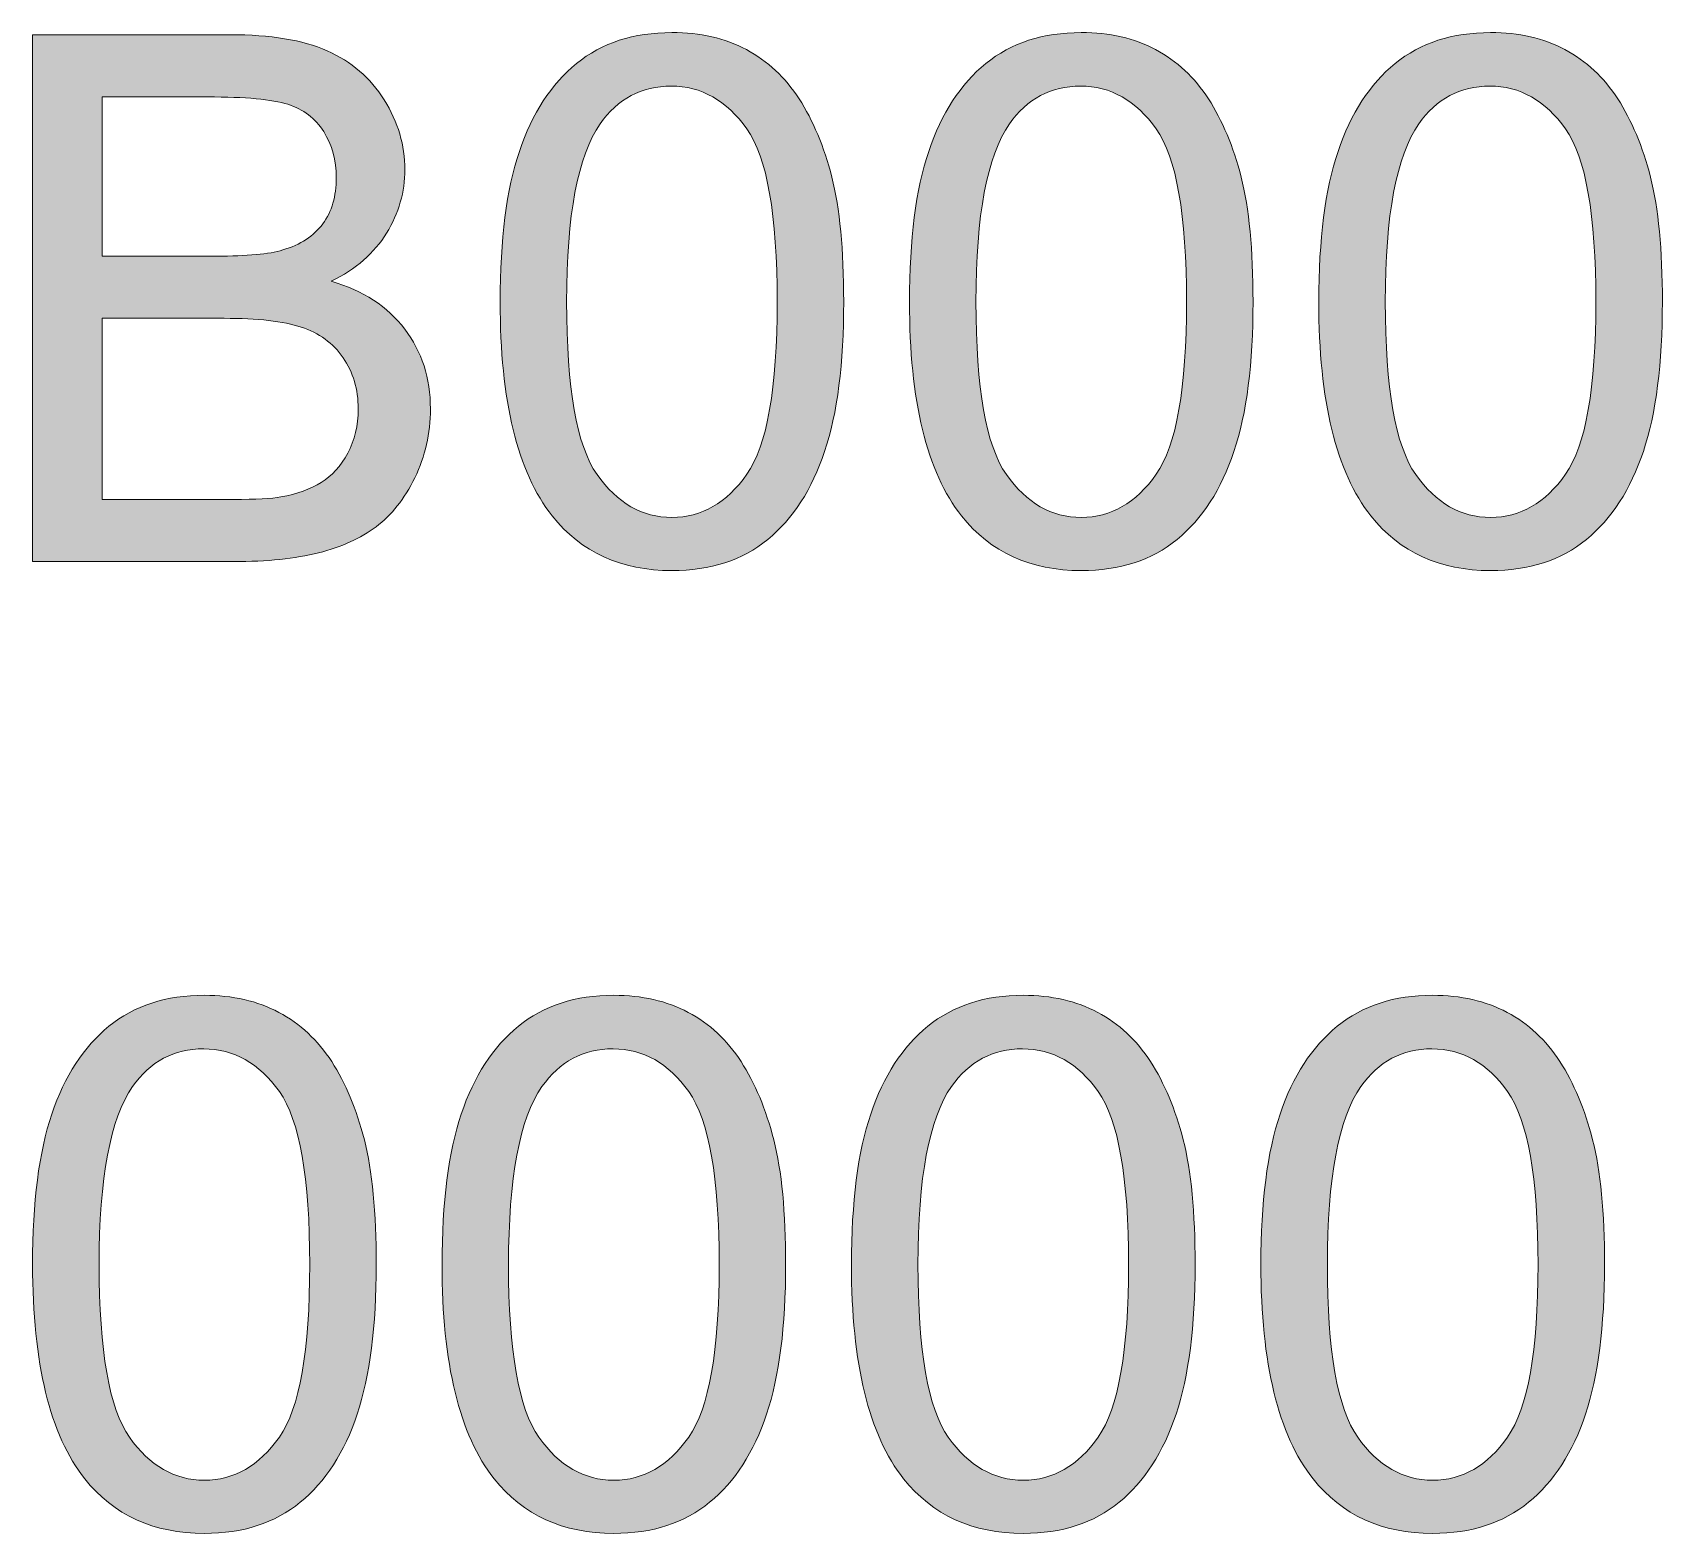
# Model space of a CAD drawing. Header units: millimetres. Extents: x 131.2 to 165.8, y -128.9 to -81.
# Drawn here: x 135.893 to 139.528, y -128.92 to -125.572 of the extents above; entities that cross this region are included whole.
import ezdxf

# ---------------------------------------------------------------- set-up
doc = ezdxf.new("R2010")
doc.units = ezdxf.units.MM
doc.header["$MEASUREMENT"] = 0
doc.layers.add('Capa 1', color=7, linetype='Continuous')

msp = doc.modelspace()

# ---------------------------------------------------------------- hatches: boundary and pattern name
at = {"layer": 'Capa 1'}
h = msp.add_hatch(color=255, dxfattribs=at)
h.dxf.hatch_style = 2
edge = h.paths.add_edge_path()
edge.add_spline(control_points=[(136.9356, -126.1724), (136.9356, -126.0334), (136.9499, -125.9216), (136.9785, -125.8369), (137.0071, -125.7522), (137.0496, -125.6868), (137.106, -125.6409), (137.1624, -125.5949), (137.2333, -125.5719), (137.3188, -125.5719), (137.3819, -125.5719), (137.4372, -125.5846), (137.4848, -125.61), (137.5323, -125.6354), (137.5716, -125.672), (137.6026, -125.7198), (137.6336, -125.7677), (137.6579, -125.8259), (137.6756, -125.8946), (137.6932, -125.9633), (137.702, -126.0559), (137.702, -126.1724), (137.702, -126.3103), (137.6879, -126.4216), (137.6595, -126.5063), (137.6312, -126.591), (137.5889, -126.6565), (137.5325, -126.7027), (137.4761, -126.7489), (137.4049, -126.772), (137.3188, -126.772), (137.2055, -126.772), (137.1165, -126.7314), (137.0519, -126.6502), (136.9744, -126.5524), (136.9356, -126.3931), (136.9356, -126.1724)], knot_values=[0, 0, 0, 0, 1, 1, 1, 2, 2, 2, 3, 3, 3, 4, 4, 4, 5, 5, 5, 6, 6, 6, 7, 7, 7, 8, 8, 8, 9, 9, 9, 10, 10, 10, 11, 11, 11, 12, 12, 12, 12], degree=3, periodic=1)
edge = h.paths.add_edge_path()
edge.add_spline(control_points=[(137.0839, -126.1724), (137.0839, -126.3653), (137.1065, -126.4937), (137.1517, -126.5576), (137.1968, -126.6215), (137.2525, -126.6534), (137.3188, -126.6534), (137.3851, -126.6534), (137.4408, -126.6213), (137.486, -126.5572), (137.5311, -126.4931), (137.5537, -126.3648), (137.5537, -126.1724), (137.5537, -125.9789), (137.5311, -125.8504), (137.486, -125.7868), (137.4408, -125.7232), (137.3846, -125.6914), (137.3172, -125.6914), (137.2509, -125.6914), (137.198, -125.7194), (137.1585, -125.7756), (137.1088, -125.8472), (137.0839, -125.9795), (137.0839, -126.1724)], knot_values=[0, 0, 0, 0, 1, 1, 1, 2, 2, 2, 3, 3, 3, 4, 4, 4, 5, 5, 5, 6, 6, 6, 7, 7, 7, 8, 8, 8, 8], degree=3, periodic=1)
h = msp.add_hatch(color=255, dxfattribs=at)
h.dxf.hatch_style = 2
edge = h.paths.add_edge_path()
edge.add_spline(control_points=[(137.8487, -126.1724), (137.8487, -126.0334), (137.863, -125.9216), (137.8916, -125.8369), (137.9202, -125.7522), (137.9627, -125.6868), (138.0191, -125.6409), (138.0755, -125.5949), (138.1464, -125.5719), (138.2319, -125.5719), (138.295, -125.5719), (138.3503, -125.5846), (138.3979, -125.61), (138.4454, -125.6354), (138.4847, -125.672), (138.5157, -125.7198), (138.5467, -125.7677), (138.571, -125.8259), (138.5887, -125.8946), (138.6063, -125.9633), (138.6151, -126.0559), (138.6151, -126.1724), (138.6151, -126.3103), (138.601, -126.4216), (138.5726, -126.5063), (138.5443, -126.591), (138.502, -126.6565), (138.4456, -126.7027), (138.3892, -126.7489), (138.318, -126.772), (138.2319, -126.772), (138.1186, -126.772), (138.0296, -126.7314), (137.965, -126.6502), (137.8875, -126.5524), (137.8487, -126.3931), (137.8487, -126.1724)], knot_values=[0, 0, 0, 0, 1, 1, 1, 2, 2, 2, 3, 3, 3, 4, 4, 4, 5, 5, 5, 6, 6, 6, 7, 7, 7, 8, 8, 8, 9, 9, 9, 10, 10, 10, 11, 11, 11, 12, 12, 12, 12], degree=3, periodic=1)
edge = h.paths.add_edge_path()
edge.add_spline(control_points=[(137.997, -126.1724), (137.997, -126.3653), (138.0196, -126.4937), (138.0648, -126.5576), (138.1099, -126.6215), (138.1657, -126.6534), (138.2319, -126.6534), (138.2982, -126.6534), (138.3539, -126.6213), (138.3991, -126.5572), (138.4442, -126.4931), (138.4668, -126.3648), (138.4668, -126.1724), (138.4668, -125.9789), (138.4442, -125.8504), (138.3991, -125.7868), (138.3539, -125.7232), (138.2977, -125.6914), (138.2303, -125.6914), (138.1641, -125.6914), (138.1111, -125.7194), (138.0716, -125.7756), (138.0219, -125.8472), (137.997, -125.9795), (137.997, -126.1724)], knot_values=[0, 0, 0, 0, 1, 1, 1, 2, 2, 2, 3, 3, 3, 4, 4, 4, 5, 5, 5, 6, 6, 6, 7, 7, 7, 8, 8, 8, 8], degree=3, periodic=1)
h = msp.add_hatch(color=255, dxfattribs=at)
h.dxf.hatch_style = 2
edge = h.paths.add_edge_path()
edge.add_spline(control_points=[(138.7618, -126.1724), (138.7618, -126.0334), (138.7761, -125.9216), (138.8047, -125.8369), (138.8333, -125.7522), (138.8758, -125.6868), (138.9322, -125.6409), (138.9886, -125.5949), (139.0595, -125.5719), (139.145, -125.5719), (139.2081, -125.5719), (139.2634, -125.5846), (139.311, -125.61), (139.3585, -125.6354), (139.3978, -125.672), (139.4288, -125.7198), (139.4598, -125.7677), (139.4842, -125.8259), (139.5018, -125.8946), (139.5195, -125.9633), (139.5283, -126.0559), (139.5283, -126.1724), (139.5283, -126.3103), (139.5141, -126.4216), (139.4858, -126.5063), (139.4574, -126.591), (139.4151, -126.6565), (139.3587, -126.7027), (139.3023, -126.7489), (139.2311, -126.772), (139.145, -126.772), (139.0317, -126.772), (138.9427, -126.7314), (138.8781, -126.6502), (138.8006, -126.5524), (138.7618, -126.3931), (138.7618, -126.1724)], knot_values=[0, 0, 0, 0, 1, 1, 1, 2, 2, 2, 3, 3, 3, 4, 4, 4, 5, 5, 5, 6, 6, 6, 7, 7, 7, 8, 8, 8, 9, 9, 9, 10, 10, 10, 11, 11, 11, 12, 12, 12, 12], degree=3, periodic=1)
edge = h.paths.add_edge_path()
edge.add_spline(control_points=[(138.9101, -126.1724), (138.9101, -126.3653), (138.9327, -126.4937), (138.9779, -126.5576), (139.023, -126.6215), (139.0788, -126.6534), (139.145, -126.6534), (139.2113, -126.6534), (139.267, -126.6213), (139.3122, -126.5572), (139.3573, -126.4931), (139.3799, -126.3648), (139.3799, -126.1724), (139.3799, -125.9789), (139.3573, -125.8504), (139.3122, -125.7868), (139.267, -125.7232), (139.2108, -125.6914), (139.1434, -125.6914), (139.0772, -125.6914), (139.0243, -125.7194), (138.9847, -125.7756), (138.935, -125.8472), (138.9101, -125.9795), (138.9101, -126.1724)], knot_values=[0, 0, 0, 0, 1, 1, 1, 2, 2, 2, 3, 3, 3, 4, 4, 4, 5, 5, 5, 6, 6, 6, 7, 7, 7, 8, 8, 8, 8], degree=3, periodic=1)
h = msp.add_hatch(color=255, dxfattribs=at)
h.dxf.hatch_style = 2
edge = h.paths.add_edge_path()
edge.add_spline(control_points=[(135.8926, -126.752), (135.8926, -126.752), (135.8926, -125.5767), (135.8926, -125.5767), (135.8926, -125.5767), (136.3336, -125.5767), (136.3336, -125.5767), (136.4233, -125.5767), (136.4954, -125.5886), (136.5496, -125.6124), (136.6039, -125.6362), (136.6463, -125.6728), (136.6771, -125.7222), (136.7078, -125.7717), (136.7232, -125.8234), (136.7232, -125.8774), (136.7232, -125.9276), (136.7095, -125.9749), (136.6823, -126.0193), (136.655, -126.0636), (136.6139, -126.0994), (136.5588, -126.1267), (136.6299, -126.1475), (136.6846, -126.1831), (136.7228, -126.2333), (136.761, -126.2836), (136.7801, -126.3429), (136.7801, -126.4113), (136.7801, -126.4663), (136.7685, -126.5175), (136.7452, -126.5648), (136.722, -126.6121), (136.6932, -126.6486), (136.659, -126.6742), (136.6248, -126.6999), (136.5819, -126.7193), (136.5304, -126.7324), (136.4788, -126.7455), (136.4156, -126.752), (136.3408, -126.752), (136.3408, -126.752), (135.8926, -126.752), (135.8926, -126.752)], knot_values=[0, 0, 0, 0, 1, 1, 1, 2, 2, 2, 3, 3, 3, 4, 4, 4, 5, 5, 5, 6, 6, 6, 7, 7, 7, 8, 8, 8, 9, 9, 9, 10, 10, 10, 11, 11, 11, 12, 12, 12, 13, 13, 13, 14, 14, 14, 14], degree=3, periodic=1)
edge = h.paths.add_edge_path()
edge.add_spline(control_points=[(136.0482, -126.0706), (136.0482, -126.0706), (136.3023, -126.0706), (136.3023, -126.0706), (136.3712, -126.0706), (136.4207, -126.066), (136.4506, -126.0569), (136.4902, -126.0452), (136.52, -126.0257), (136.54, -125.9984), (136.56, -125.9712), (136.5701, -125.937), (136.5701, -125.8958), (136.5701, -125.8568), (136.5607, -125.8225), (136.542, -125.7928), (136.5233, -125.7631), (136.4966, -125.7428), (136.4618, -125.7319), (136.4271, -125.7209), (136.3675, -125.7154), (136.2831, -125.7154), (136.2831, -125.7154), (136.0482, -125.7154), (136.0482, -125.7154), (136.0482, -125.7154), (136.0482, -126.0706), (136.0482, -126.0706)], knot_values=[0, 0, 0, 0, 1, 1, 1, 2, 2, 2, 3, 3, 3, 4, 4, 4, 5, 5, 5, 6, 6, 6, 7, 7, 7, 8, 8, 8, 9, 9, 9, 9], degree=3, periodic=1)
edge = h.paths.add_edge_path()
edge.add_spline(control_points=[(136.0482, -126.6133), (136.0482, -126.6133), (136.3408, -126.6133), (136.3408, -126.6133), (136.391, -126.6133), (136.4263, -126.6114), (136.4466, -126.6077), (136.4824, -126.6013), (136.5123, -126.5906), (136.5364, -126.5756), (136.5604, -126.5607), (136.5802, -126.5389), (136.5957, -126.5103), (136.6112, -126.4817), (136.619, -126.4487), (136.619, -126.4113), (136.619, -126.3675), (136.6077, -126.3294), (136.5853, -126.2971), (136.5628, -126.2647), (136.5317, -126.242), (136.4919, -126.2289), (136.4521, -126.2158), (136.3948, -126.2093), (136.3199, -126.2093), (136.3199, -126.2093), (136.0482, -126.2093), (136.0482, -126.2093), (136.0482, -126.2093), (136.0482, -126.6133), (136.0482, -126.6133)], knot_values=[0, 0, 0, 0, 1, 1, 1, 2, 2, 2, 3, 3, 3, 4, 4, 4, 5, 5, 5, 6, 6, 6, 7, 7, 7, 8, 8, 8, 9, 9, 9, 10, 10, 10, 10], degree=3, periodic=1)
h = msp.add_hatch(color=255, dxfattribs=at)
h.dxf.hatch_style = 2
edge = h.paths.add_edge_path()
edge.add_spline(control_points=[(135.8926, -128.32), (135.8926, -128.1811), (135.9069, -128.0692), (135.9355, -127.9844), (135.9641, -127.8997), (136.0066, -127.8344), (136.063, -127.7884), (136.1194, -127.7424), (136.1904, -127.7194), (136.2759, -127.7194), (136.339, -127.7194), (136.3943, -127.7321), (136.4419, -127.7575), (136.4895, -127.7829), (136.5288, -127.8195), (136.5598, -127.8674), (136.5908, -127.9152), (136.6151, -127.9735), (136.6328, -128.0422), (136.6504, -128.1109), (136.6592, -128.2035), (136.6592, -128.32), (136.6592, -128.4579), (136.6451, -128.5693), (136.6167, -128.654), (136.5884, -128.7387), (136.546, -128.8042), (136.4896, -128.8505), (136.4332, -128.8967), (136.362, -128.9198), (136.2759, -128.9198), (136.1626, -128.9198), (136.0736, -128.8792), (136.0089, -128.7979), (135.9314, -128.7001), (135.8926, -128.5408), (135.8926, -128.32)], knot_values=[0, 0, 0, 0, 1, 1, 1, 2, 2, 2, 3, 3, 3, 4, 4, 4, 5, 5, 5, 6, 6, 6, 7, 7, 7, 8, 8, 8, 9, 9, 9, 10, 10, 10, 11, 11, 11, 12, 12, 12, 12], degree=3, periodic=1)
edge = h.paths.add_edge_path()
edge.add_spline(control_points=[(136.041, -128.32), (136.041, -128.513), (136.0636, -128.6415), (136.1087, -128.7053), (136.1539, -128.7692), (136.2096, -128.8011), (136.2759, -128.8011), (136.3422, -128.8011), (136.3979, -128.7691), (136.4431, -128.7049), (136.4883, -128.6408), (136.5109, -128.5125), (136.5109, -128.32), (136.5109, -128.1265), (136.4883, -127.998), (136.4431, -127.9343), (136.3979, -127.8707), (136.3417, -127.8389), (136.2743, -127.8389), (136.208, -127.8389), (136.1551, -127.867), (136.1156, -127.9231), (136.0658, -127.9947), (136.041, -128.127), (136.041, -128.32)], knot_values=[0, 0, 0, 0, 1, 1, 1, 2, 2, 2, 3, 3, 3, 4, 4, 4, 5, 5, 5, 6, 6, 6, 7, 7, 7, 8, 8, 8, 8], degree=3, periodic=1)
h = msp.add_hatch(color=255, dxfattribs=at)
h.dxf.hatch_style = 2
edge = h.paths.add_edge_path()
edge.add_spline(control_points=[(136.806, -128.32), (136.806, -128.1811), (136.8202, -128.0692), (136.8488, -127.9844), (136.8774, -127.8997), (136.9199, -127.8344), (136.9763, -127.7884), (137.0327, -127.7424), (137.1037, -127.7194), (137.1892, -127.7194), (137.2523, -127.7194), (137.3076, -127.7321), (137.3552, -127.7575), (137.4028, -127.7829), (137.4421, -127.8195), (137.4731, -127.8674), (137.5041, -127.9152), (137.5284, -127.9735), (137.5461, -128.0422), (137.5637, -128.1109), (137.5725, -128.2035), (137.5725, -128.32), (137.5725, -128.4579), (137.5584, -128.5693), (137.53, -128.654), (137.5017, -128.7387), (137.4593, -128.8042), (137.4029, -128.8505), (137.3465, -128.8967), (137.2753, -128.9198), (137.1892, -128.9198), (137.0759, -128.9198), (136.9869, -128.8792), (136.9222, -128.7979), (136.8447, -128.7001), (136.806, -128.5408), (136.806, -128.32)], knot_values=[0, 0, 0, 0, 1, 1, 1, 2, 2, 2, 3, 3, 3, 4, 4, 4, 5, 5, 5, 6, 6, 6, 7, 7, 7, 8, 8, 8, 9, 9, 9, 10, 10, 10, 11, 11, 11, 12, 12, 12, 12], degree=3, periodic=1)
edge = h.paths.add_edge_path()
edge.add_spline(control_points=[(136.9543, -128.32), (136.9543, -128.513), (136.9769, -128.6415), (137.022, -128.7053), (137.0672, -128.7692), (137.1229, -128.8011), (137.1892, -128.8011), (137.2555, -128.8011), (137.3112, -128.7691), (137.3564, -128.7049), (137.4016, -128.6408), (137.4242, -128.5125), (137.4242, -128.32), (137.4242, -128.1265), (137.4016, -127.998), (137.3564, -127.9343), (137.3112, -127.8707), (137.255, -127.8389), (137.1876, -127.8389), (137.1213, -127.8389), (137.0684, -127.867), (137.0289, -127.9231), (136.9791, -127.9947), (136.9543, -128.127), (136.9543, -128.32)], knot_values=[0, 0, 0, 0, 1, 1, 1, 2, 2, 2, 3, 3, 3, 4, 4, 4, 5, 5, 5, 6, 6, 6, 7, 7, 7, 8, 8, 8, 8], degree=3, periodic=1)
h = msp.add_hatch(color=255, dxfattribs=at)
h.dxf.hatch_style = 2
edge = h.paths.add_edge_path()
edge.add_spline(control_points=[(137.7193, -128.32), (137.7193, -128.1811), (137.7336, -128.0692), (137.7622, -127.9844), (137.7908, -127.8997), (137.8333, -127.8344), (137.8897, -127.7884), (137.9461, -127.7424), (138.017, -127.7194), (138.1026, -127.7194), (138.1656, -127.7194), (138.221, -127.7321), (138.2686, -127.7575), (138.3162, -127.7829), (138.3554, -127.8195), (138.3864, -127.8674), (138.4174, -127.9152), (138.4418, -127.9735), (138.4594, -128.0422), (138.4771, -128.1109), (138.4859, -128.2035), (138.4859, -128.32), (138.4859, -128.4579), (138.4717, -128.5693), (138.4434, -128.654), (138.415, -128.7387), (138.3727, -128.8042), (138.3163, -128.8505), (138.2599, -128.8967), (138.1886, -128.9198), (138.1026, -128.9198), (137.9892, -128.9198), (137.9002, -128.8792), (137.8356, -128.7979), (137.758, -128.7001), (137.7193, -128.5408), (137.7193, -128.32)], knot_values=[0, 0, 0, 0, 1, 1, 1, 2, 2, 2, 3, 3, 3, 4, 4, 4, 5, 5, 5, 6, 6, 6, 7, 7, 7, 8, 8, 8, 9, 9, 9, 10, 10, 10, 11, 11, 11, 12, 12, 12, 12], degree=3, periodic=1)
edge = h.paths.add_edge_path()
edge.add_spline(control_points=[(137.8676, -128.32), (137.8676, -128.513), (137.8902, -128.6415), (137.9354, -128.7053), (137.9806, -128.7692), (138.0363, -128.8011), (138.1026, -128.8011), (138.1689, -128.8011), (138.2246, -128.7691), (138.2698, -128.7049), (138.3149, -128.6408), (138.3375, -128.5125), (138.3375, -128.32), (138.3375, -128.1265), (138.3149, -127.998), (138.2698, -127.9343), (138.2246, -127.8707), (138.1683, -127.8389), (138.101, -127.8389), (138.0347, -127.8389), (137.9818, -127.867), (137.9422, -127.9231), (137.8925, -127.9947), (137.8676, -128.127), (137.8676, -128.32)], knot_values=[0, 0, 0, 0, 1, 1, 1, 2, 2, 2, 3, 3, 3, 4, 4, 4, 5, 5, 5, 6, 6, 6, 7, 7, 7, 8, 8, 8, 8], degree=3, periodic=1)
h = msp.add_hatch(color=255, dxfattribs=at)
h.dxf.hatch_style = 2
edge = h.paths.add_edge_path()
edge.add_spline(control_points=[(138.6326, -128.32), (138.6326, -128.1811), (138.6469, -128.0692), (138.6755, -127.9844), (138.7041, -127.8997), (138.7466, -127.8344), (138.803, -127.7884), (138.8594, -127.7424), (138.9304, -127.7194), (139.0159, -127.7194), (139.079, -127.7194), (139.1343, -127.7321), (139.1819, -127.7575), (139.2295, -127.7829), (139.2687, -127.8195), (139.2998, -127.8674), (139.3307, -127.9152), (139.3551, -127.9735), (139.3727, -128.0422), (139.3904, -128.1109), (139.3992, -128.2035), (139.3992, -128.32), (139.3992, -128.4579), (139.385, -128.5693), (139.3567, -128.654), (139.3284, -128.7387), (139.286, -128.8042), (139.2296, -128.8505), (139.1732, -128.8967), (139.1019, -128.9198), (139.0159, -128.9198), (138.9026, -128.9198), (138.8136, -128.8792), (138.7489, -128.7979), (138.6714, -128.7001), (138.6326, -128.5408), (138.6326, -128.32)], knot_values=[0, 0, 0, 0, 1, 1, 1, 2, 2, 2, 3, 3, 3, 4, 4, 4, 5, 5, 5, 6, 6, 6, 7, 7, 7, 8, 8, 8, 9, 9, 9, 10, 10, 10, 11, 11, 11, 12, 12, 12, 12], degree=3, periodic=1)
edge = h.paths.add_edge_path()
edge.add_spline(control_points=[(138.7809, -128.32), (138.7809, -128.513), (138.8035, -128.6415), (138.8487, -128.7053), (138.8939, -128.7692), (138.9496, -128.8011), (139.0159, -128.8011), (139.0822, -128.8011), (139.1379, -128.7691), (139.1831, -128.7049), (139.2282, -128.6408), (139.2508, -128.5125), (139.2508, -128.32), (139.2508, -128.1265), (139.2282, -127.998), (139.1831, -127.9343), (139.1379, -127.8707), (139.0817, -127.8389), (139.0143, -127.8389), (138.948, -127.8389), (138.8951, -127.867), (138.8555, -127.9231), (138.8058, -127.9947), (138.7809, -128.127), (138.7809, -128.32)], knot_values=[0, 0, 0, 0, 1, 1, 1, 2, 2, 2, 3, 3, 3, 4, 4, 4, 5, 5, 5, 6, 6, 6, 7, 7, 7, 8, 8, 8, 8], degree=3, periodic=1)

# ---------------------------------------------------------------- linework, layer by layer
at = {"layer": 'Capa 1', "lineweight": 0}
for points, knots in [([(136.9356, -126.1724), (136.9356, -126.0334), (136.9499, -125.9216), (136.9785, -125.8369), (137.0071, -125.7522), (137.0496, -125.6868), (137.106, -125.6409), (137.1624, -125.5949), (137.2333, -125.5719), (137.3188, -125.5719), (137.3819, -125.5719), (137.4372, -125.5846), (137.4848, -125.61), (137.5323, -125.6354), (137.5716, -125.672), (137.6026, -125.7198), (137.6336, -125.7677), (137.6579, -125.8259), (137.6756, -125.8946), (137.6932, -125.9633), (137.702, -126.0559), (137.702, -126.1724), (137.702, -126.3103), (137.6879, -126.4216), (137.6595, -126.5063), (137.6312, -126.591), (137.5889, -126.6565), (137.5325, -126.7027), (137.4761, -126.7489), (137.4049, -126.772), (137.3188, -126.772), (137.2055, -126.772), (137.1165, -126.7314), (137.0519, -126.6502), (136.9744, -126.5524), (136.9356, -126.3931), (136.9356, -126.1724)], [0, 0, 0, 0, 1, 1, 1, 2, 2, 2, 3, 3, 3, 4, 4, 4, 5, 5, 5, 6, 6, 6, 7, 7, 7, 8, 8, 8, 9, 9, 9, 10, 10, 10, 11, 11, 11, 12, 12, 12, 12]), ([(137.8487, -126.1724), (137.8487, -126.0334), (137.863, -125.9216), (137.8916, -125.8369), (137.9202, -125.7522), (137.9627, -125.6868), (138.0191, -125.6409), (138.0755, -125.5949), (138.1464, -125.5719), (138.2319, -125.5719), (138.295, -125.5719), (138.3503, -125.5846), (138.3979, -125.61), (138.4454, -125.6354), (138.4847, -125.672), (138.5157, -125.7198), (138.5467, -125.7677), (138.571, -125.8259), (138.5887, -125.8946), (138.6063, -125.9633), (138.6151, -126.0559), (138.6151, -126.1724), (138.6151, -126.3103), (138.601, -126.4216), (138.5726, -126.5063), (138.5443, -126.591), (138.502, -126.6565), (138.4456, -126.7027), (138.3892, -126.7489), (138.318, -126.772), (138.2319, -126.772), (138.1186, -126.772), (138.0296, -126.7314), (137.965, -126.6502), (137.8875, -126.5524), (137.8487, -126.3931), (137.8487, -126.1724)], [0, 0, 0, 0, 1, 1, 1, 2, 2, 2, 3, 3, 3, 4, 4, 4, 5, 5, 5, 6, 6, 6, 7, 7, 7, 8, 8, 8, 9, 9, 9, 10, 10, 10, 11, 11, 11, 12, 12, 12, 12]), ([(138.7618, -126.1724), (138.7618, -126.0334), (138.7761, -125.9216), (138.8047, -125.8369), (138.8333, -125.7522), (138.8758, -125.6868), (138.9322, -125.6409), (138.9886, -125.5949), (139.0595, -125.5719), (139.145, -125.5719), (139.2081, -125.5719), (139.2634, -125.5846), (139.311, -125.61), (139.3585, -125.6354), (139.3978, -125.672), (139.4288, -125.7198), (139.4598, -125.7677), (139.4842, -125.8259), (139.5018, -125.8946), (139.5195, -125.9633), (139.5283, -126.0559), (139.5283, -126.1724), (139.5283, -126.3103), (139.5141, -126.4216), (139.4858, -126.5063), (139.4574, -126.591), (139.4151, -126.6565), (139.3587, -126.7027), (139.3023, -126.7489), (139.2311, -126.772), (139.145, -126.772), (139.0317, -126.772), (138.9427, -126.7314), (138.8781, -126.6502), (138.8006, -126.5524), (138.7618, -126.3931), (138.7618, -126.1724)], [0, 0, 0, 0, 1, 1, 1, 2, 2, 2, 3, 3, 3, 4, 4, 4, 5, 5, 5, 6, 6, 6, 7, 7, 7, 8, 8, 8, 9, 9, 9, 10, 10, 10, 11, 11, 11, 12, 12, 12, 12]), ([(135.8926, -126.752), (135.8926, -126.752), (135.8926, -125.5767), (135.8926, -125.5767), (135.8926, -125.5767), (136.3336, -125.5767), (136.3336, -125.5767), (136.4233, -125.5767), (136.4954, -125.5886), (136.5496, -125.6124), (136.6039, -125.6362), (136.6463, -125.6728), (136.6771, -125.7222), (136.7078, -125.7717), (136.7232, -125.8234), (136.7232, -125.8774), (136.7232, -125.9276), (136.7095, -125.9749), (136.6823, -126.0193), (136.655, -126.0636), (136.6139, -126.0994), (136.5588, -126.1267), (136.6299, -126.1475), (136.6846, -126.1831), (136.7228, -126.2333), (136.761, -126.2836), (136.7801, -126.3429), (136.7801, -126.4113), (136.7801, -126.4663), (136.7685, -126.5175), (136.7452, -126.5648), (136.722, -126.6121), (136.6932, -126.6486), (136.659, -126.6742), (136.6248, -126.6999), (136.5819, -126.7193), (136.5304, -126.7324), (136.4788, -126.7455), (136.4156, -126.752), (136.3408, -126.752), (136.3408, -126.752), (135.8926, -126.752), (135.8926, -126.752)], [0, 0, 0, 0, 1, 1, 1, 2, 2, 2, 3, 3, 3, 4, 4, 4, 5, 5, 5, 6, 6, 6, 7, 7, 7, 8, 8, 8, 9, 9, 9, 10, 10, 10, 11, 11, 11, 12, 12, 12, 13, 13, 13, 14, 14, 14, 14]), ([(136.0482, -126.0706), (136.0482, -126.0706), (136.3023, -126.0706), (136.3023, -126.0706), (136.3712, -126.0706), (136.4207, -126.066), (136.4506, -126.0569), (136.4902, -126.0452), (136.52, -126.0257), (136.54, -125.9984), (136.56, -125.9712), (136.5701, -125.937), (136.5701, -125.8958), (136.5701, -125.8568), (136.5607, -125.8225), (136.542, -125.7928), (136.5233, -125.7631), (136.4966, -125.7428), (136.4618, -125.7319), (136.4271, -125.7209), (136.3675, -125.7154), (136.2831, -125.7154), (136.2831, -125.7154), (136.0482, -125.7154), (136.0482, -125.7154), (136.0482, -125.7154), (136.0482, -126.0706), (136.0482, -126.0706)], [0, 0, 0, 0, 1, 1, 1, 2, 2, 2, 3, 3, 3, 4, 4, 4, 5, 5, 5, 6, 6, 6, 7, 7, 7, 8, 8, 8, 9, 9, 9, 9]), ([(137.0839, -126.1724), (137.0839, -126.3653), (137.1065, -126.4937), (137.1517, -126.5576), (137.1968, -126.6215), (137.2525, -126.6534), (137.3188, -126.6534), (137.3851, -126.6534), (137.4408, -126.6213), (137.486, -126.5572), (137.5311, -126.4931), (137.5537, -126.3648), (137.5537, -126.1724), (137.5537, -125.9789), (137.5311, -125.8504), (137.486, -125.7868), (137.4408, -125.7232), (137.3846, -125.6914), (137.3172, -125.6914), (137.2509, -125.6914), (137.198, -125.7194), (137.1585, -125.7756), (137.1088, -125.8472), (137.0839, -125.9795), (137.0839, -126.1724)], [0, 0, 0, 0, 1, 1, 1, 2, 2, 2, 3, 3, 3, 4, 4, 4, 5, 5, 5, 6, 6, 6, 7, 7, 7, 8, 8, 8, 8]), ([(137.997, -126.1724), (137.997, -126.3653), (138.0196, -126.4937), (138.0648, -126.5576), (138.1099, -126.6215), (138.1657, -126.6534), (138.2319, -126.6534), (138.2982, -126.6534), (138.3539, -126.6213), (138.3991, -126.5572), (138.4442, -126.4931), (138.4668, -126.3648), (138.4668, -126.1724), (138.4668, -125.9789), (138.4442, -125.8504), (138.3991, -125.7868), (138.3539, -125.7232), (138.2977, -125.6914), (138.2303, -125.6914), (138.1641, -125.6914), (138.1111, -125.7194), (138.0716, -125.7756), (138.0219, -125.8472), (137.997, -125.9795), (137.997, -126.1724)], [0, 0, 0, 0, 1, 1, 1, 2, 2, 2, 3, 3, 3, 4, 4, 4, 5, 5, 5, 6, 6, 6, 7, 7, 7, 8, 8, 8, 8]), ([(138.9101, -126.1724), (138.9101, -126.3653), (138.9327, -126.4937), (138.9779, -126.5576), (139.023, -126.6215), (139.0788, -126.6534), (139.145, -126.6534), (139.2113, -126.6534), (139.267, -126.6213), (139.3122, -126.5572), (139.3573, -126.4931), (139.3799, -126.3648), (139.3799, -126.1724), (139.3799, -125.9789), (139.3573, -125.8504), (139.3122, -125.7868), (139.267, -125.7232), (139.2108, -125.6914), (139.1434, -125.6914), (139.0772, -125.6914), (139.0243, -125.7194), (138.9847, -125.7756), (138.935, -125.8472), (138.9101, -125.9795), (138.9101, -126.1724)], [0, 0, 0, 0, 1, 1, 1, 2, 2, 2, 3, 3, 3, 4, 4, 4, 5, 5, 5, 6, 6, 6, 7, 7, 7, 8, 8, 8, 8]), ([(136.0482, -126.6133), (136.0482, -126.6133), (136.3408, -126.6133), (136.3408, -126.6133), (136.391, -126.6133), (136.4263, -126.6114), (136.4466, -126.6077), (136.4824, -126.6013), (136.5123, -126.5906), (136.5364, -126.5756), (136.5604, -126.5607), (136.5802, -126.5389), (136.5957, -126.5103), (136.6112, -126.4817), (136.619, -126.4487), (136.619, -126.4113), (136.619, -126.3675), (136.6077, -126.3294), (136.5853, -126.2971), (136.5628, -126.2647), (136.5317, -126.242), (136.4919, -126.2289), (136.4521, -126.2158), (136.3948, -126.2093), (136.3199, -126.2093), (136.3199, -126.2093), (136.0482, -126.2093), (136.0482, -126.2093), (136.0482, -126.2093), (136.0482, -126.6133), (136.0482, -126.6133)], [0, 0, 0, 0, 1, 1, 1, 2, 2, 2, 3, 3, 3, 4, 4, 4, 5, 5, 5, 6, 6, 6, 7, 7, 7, 8, 8, 8, 9, 9, 9, 10, 10, 10, 10]), ([(135.8926, -128.32), (135.8926, -128.1811), (135.9069, -128.0692), (135.9355, -127.9844), (135.9641, -127.8997), (136.0066, -127.8344), (136.063, -127.7884), (136.1194, -127.7424), (136.1904, -127.7194), (136.2759, -127.7194), (136.339, -127.7194), (136.3943, -127.7321), (136.4419, -127.7575), (136.4895, -127.7829), (136.5288, -127.8195), (136.5598, -127.8674), (136.5908, -127.9152), (136.6151, -127.9735), (136.6328, -128.0422), (136.6504, -128.1109), (136.6592, -128.2035), (136.6592, -128.32), (136.6592, -128.4579), (136.6451, -128.5693), (136.6167, -128.654), (136.5884, -128.7387), (136.546, -128.8042), (136.4896, -128.8505), (136.4332, -128.8967), (136.362, -128.9198), (136.2759, -128.9198), (136.1626, -128.9198), (136.0736, -128.8792), (136.0089, -128.7979), (135.9314, -128.7001), (135.8926, -128.5408), (135.8926, -128.32)], [0, 0, 0, 0, 1, 1, 1, 2, 2, 2, 3, 3, 3, 4, 4, 4, 5, 5, 5, 6, 6, 6, 7, 7, 7, 8, 8, 8, 9, 9, 9, 10, 10, 10, 11, 11, 11, 12, 12, 12, 12]), ([(136.806, -128.32), (136.806, -128.1811), (136.8202, -128.0692), (136.8488, -127.9844), (136.8774, -127.8997), (136.9199, -127.8344), (136.9763, -127.7884), (137.0327, -127.7424), (137.1037, -127.7194), (137.1892, -127.7194), (137.2523, -127.7194), (137.3076, -127.7321), (137.3552, -127.7575), (137.4028, -127.7829), (137.4421, -127.8195), (137.4731, -127.8674), (137.5041, -127.9152), (137.5284, -127.9735), (137.5461, -128.0422), (137.5637, -128.1109), (137.5725, -128.2035), (137.5725, -128.32), (137.5725, -128.4579), (137.5584, -128.5693), (137.53, -128.654), (137.5017, -128.7387), (137.4593, -128.8042), (137.4029, -128.8505), (137.3465, -128.8967), (137.2753, -128.9198), (137.1892, -128.9198), (137.0759, -128.9198), (136.9869, -128.8792), (136.9222, -128.7979), (136.8447, -128.7001), (136.806, -128.5408), (136.806, -128.32)], [0, 0, 0, 0, 1, 1, 1, 2, 2, 2, 3, 3, 3, 4, 4, 4, 5, 5, 5, 6, 6, 6, 7, 7, 7, 8, 8, 8, 9, 9, 9, 10, 10, 10, 11, 11, 11, 12, 12, 12, 12]), ([(137.7193, -128.32), (137.7193, -128.1811), (137.7336, -128.0692), (137.7622, -127.9844), (137.7908, -127.8997), (137.8333, -127.8344), (137.8897, -127.7884), (137.9461, -127.7424), (138.017, -127.7194), (138.1026, -127.7194), (138.1656, -127.7194), (138.221, -127.7321), (138.2686, -127.7575), (138.3162, -127.7829), (138.3554, -127.8195), (138.3864, -127.8674), (138.4174, -127.9152), (138.4418, -127.9735), (138.4594, -128.0422), (138.4771, -128.1109), (138.4859, -128.2035), (138.4859, -128.32), (138.4859, -128.4579), (138.4717, -128.5693), (138.4434, -128.654), (138.415, -128.7387), (138.3727, -128.8042), (138.3163, -128.8505), (138.2599, -128.8967), (138.1886, -128.9198), (138.1026, -128.9198), (137.9892, -128.9198), (137.9002, -128.8792), (137.8356, -128.7979), (137.758, -128.7001), (137.7193, -128.5408), (137.7193, -128.32)], [0, 0, 0, 0, 1, 1, 1, 2, 2, 2, 3, 3, 3, 4, 4, 4, 5, 5, 5, 6, 6, 6, 7, 7, 7, 8, 8, 8, 9, 9, 9, 10, 10, 10, 11, 11, 11, 12, 12, 12, 12]), ([(138.6326, -128.32), (138.6326, -128.1811), (138.6469, -128.0692), (138.6755, -127.9844), (138.7041, -127.8997), (138.7466, -127.8344), (138.803, -127.7884), (138.8594, -127.7424), (138.9304, -127.7194), (139.0159, -127.7194), (139.079, -127.7194), (139.1343, -127.7321), (139.1819, -127.7575), (139.2295, -127.7829), (139.2687, -127.8195), (139.2998, -127.8674), (139.3307, -127.9152), (139.3551, -127.9735), (139.3727, -128.0422), (139.3904, -128.1109), (139.3992, -128.2035), (139.3992, -128.32), (139.3992, -128.4579), (139.385, -128.5693), (139.3567, -128.654), (139.3284, -128.7387), (139.286, -128.8042), (139.2296, -128.8505), (139.1732, -128.8967), (139.1019, -128.9198), (139.0159, -128.9198), (138.9026, -128.9198), (138.8136, -128.8792), (138.7489, -128.7979), (138.6714, -128.7001), (138.6326, -128.5408), (138.6326, -128.32)], [0, 0, 0, 0, 1, 1, 1, 2, 2, 2, 3, 3, 3, 4, 4, 4, 5, 5, 5, 6, 6, 6, 7, 7, 7, 8, 8, 8, 9, 9, 9, 10, 10, 10, 11, 11, 11, 12, 12, 12, 12]), ([(136.041, -128.32), (136.041, -128.513), (136.0636, -128.6415), (136.1087, -128.7053), (136.1539, -128.7692), (136.2096, -128.8011), (136.2759, -128.8011), (136.3422, -128.8011), (136.3979, -128.7691), (136.4431, -128.7049), (136.4883, -128.6408), (136.5109, -128.5125), (136.5109, -128.32), (136.5109, -128.1265), (136.4883, -127.998), (136.4431, -127.9343), (136.3979, -127.8707), (136.3417, -127.8389), (136.2743, -127.8389), (136.208, -127.8389), (136.1551, -127.867), (136.1156, -127.9231), (136.0658, -127.9947), (136.041, -128.127), (136.041, -128.32)], [0, 0, 0, 0, 1, 1, 1, 2, 2, 2, 3, 3, 3, 4, 4, 4, 5, 5, 5, 6, 6, 6, 7, 7, 7, 8, 8, 8, 8]), ([(136.9543, -128.32), (136.9543, -128.513), (136.9769, -128.6415), (137.022, -128.7053), (137.0672, -128.7692), (137.1229, -128.8011), (137.1892, -128.8011), (137.2555, -128.8011), (137.3112, -128.7691), (137.3564, -128.7049), (137.4016, -128.6408), (137.4242, -128.5125), (137.4242, -128.32), (137.4242, -128.1265), (137.4016, -127.998), (137.3564, -127.9343), (137.3112, -127.8707), (137.255, -127.8389), (137.1876, -127.8389), (137.1213, -127.8389), (137.0684, -127.867), (137.0289, -127.9231), (136.9791, -127.9947), (136.9543, -128.127), (136.9543, -128.32)], [0, 0, 0, 0, 1, 1, 1, 2, 2, 2, 3, 3, 3, 4, 4, 4, 5, 5, 5, 6, 6, 6, 7, 7, 7, 8, 8, 8, 8]), ([(137.8676, -128.32), (137.8676, -128.513), (137.8902, -128.6415), (137.9354, -128.7053), (137.9806, -128.7692), (138.0363, -128.8011), (138.1026, -128.8011), (138.1689, -128.8011), (138.2246, -128.7691), (138.2698, -128.7049), (138.3149, -128.6408), (138.3375, -128.5125), (138.3375, -128.32), (138.3375, -128.1265), (138.3149, -127.998), (138.2698, -127.9343), (138.2246, -127.8707), (138.1683, -127.8389), (138.101, -127.8389), (138.0347, -127.8389), (137.9818, -127.867), (137.9422, -127.9231), (137.8925, -127.9947), (137.8676, -128.127), (137.8676, -128.32)], [0, 0, 0, 0, 1, 1, 1, 2, 2, 2, 3, 3, 3, 4, 4, 4, 5, 5, 5, 6, 6, 6, 7, 7, 7, 8, 8, 8, 8]), ([(138.7809, -128.32), (138.7809, -128.513), (138.8035, -128.6415), (138.8487, -128.7053), (138.8939, -128.7692), (138.9496, -128.8011), (139.0159, -128.8011), (139.0822, -128.8011), (139.1379, -128.7691), (139.1831, -128.7049), (139.2282, -128.6408), (139.2508, -128.5125), (139.2508, -128.32), (139.2508, -128.1265), (139.2282, -127.998), (139.1831, -127.9343), (139.1379, -127.8707), (139.0817, -127.8389), (139.0143, -127.8389), (138.948, -127.8389), (138.8951, -127.867), (138.8555, -127.9231), (138.8058, -127.9947), (138.7809, -128.127), (138.7809, -128.32)], [0, 0, 0, 0, 1, 1, 1, 2, 2, 2, 3, 3, 3, 4, 4, 4, 5, 5, 5, 6, 6, 6, 7, 7, 7, 8, 8, 8, 8])]:
    msp.add_open_spline(points, degree=3, knots=knots, dxfattribs=at)

doc.saveas('drawing.dxf')
